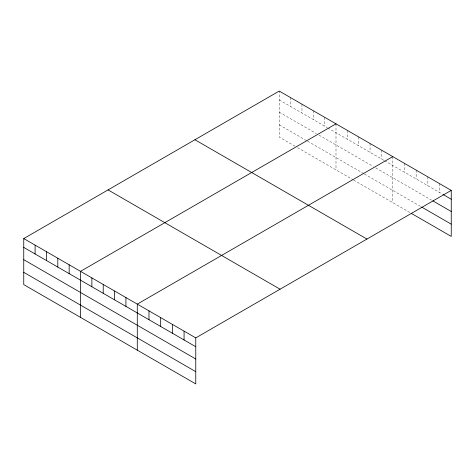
<?xml version="1.0" encoding="UTF-8"?>
<svg xmlns="http://www.w3.org/2000/svg" width="475" height="475" viewBox="0 0 475 475"><rect width="100%" height="100%" fill="white"/><g stroke="black" fill="none" stroke-linecap="round" stroke-linejoin="round"><path stroke-width="0.36" stroke-dasharray="2.38 1.78" d="M295.005 146.217L279.235 137.115L279.235 91.069M279.235 99.91L327.168 127.585M327.798 127.947L383.937 160.36M384.566 160.722L442.629 194.245M279.235 112.189L316.445 133.671M318.968 135.126L373.213 166.446M375.737 167.901L431.549 200.123M279.235 124.836L306.987 140.861M307.616 141.223L363.749 173.63M364.384 173.998L421.082 206.732M297.522 147.672L353.026 179.716M353.661 180.084L410.002 212.61M439.553 183.629L439.553 192.47M427.856 176.878L427.856 185.713M416.159 170.127L416.159 178.962M404.463 163.37L404.463 172.211M392.766 156.619L392.766 202.659M381.413 150.064L381.413 158.899M370.061 143.509L370.061 152.344M358.708 136.954L358.708 145.789M347.35 130.399L347.35 139.234M335.997 123.844L335.997 169.884M324.645 117.289L324.645 126.13M313.292 110.734L313.292 119.575M301.94 104.179L301.94 113.02M290.587 97.624L290.587 106.465"/><path stroke-width="0.71" d="M451.25 190.386L279.235 91.069L23.75 238.575L23.75 284.614L195.765 383.931L195.765 337.885L451.25 190.386L451.25 236.425L411.231 213.322M335.997 123.844L80.513 271.35L80.513 317.389M392.766 156.619L137.281 304.119L137.281 350.164M443.246 194.602L451.25 199.221M432.778 200.836L451.25 211.5M421.699 207.088L451.25 224.147M194.922 139.745L366.938 239.062M108.062 189.899L280.078 289.21M23.75 238.575L195.765 337.885M23.75 247.41L195.765 346.726M23.75 259.688L195.765 358.999M23.75 272.341L195.765 371.652M184.068 331.134L184.068 339.969M172.372 324.378L172.372 333.218M160.675 317.627L160.675 326.462M148.978 310.876L148.978 319.711M125.928 297.564L125.928 306.405M114.576 291.009L114.576 299.85M103.223 284.454L103.223 293.295M91.871 277.905L91.871 286.74M69.16 264.795L69.16 273.63M57.807 258.24L57.807 267.075M46.455 251.685L46.455 260.52M35.102 245.13L35.102 253.965"/></g></svg>
